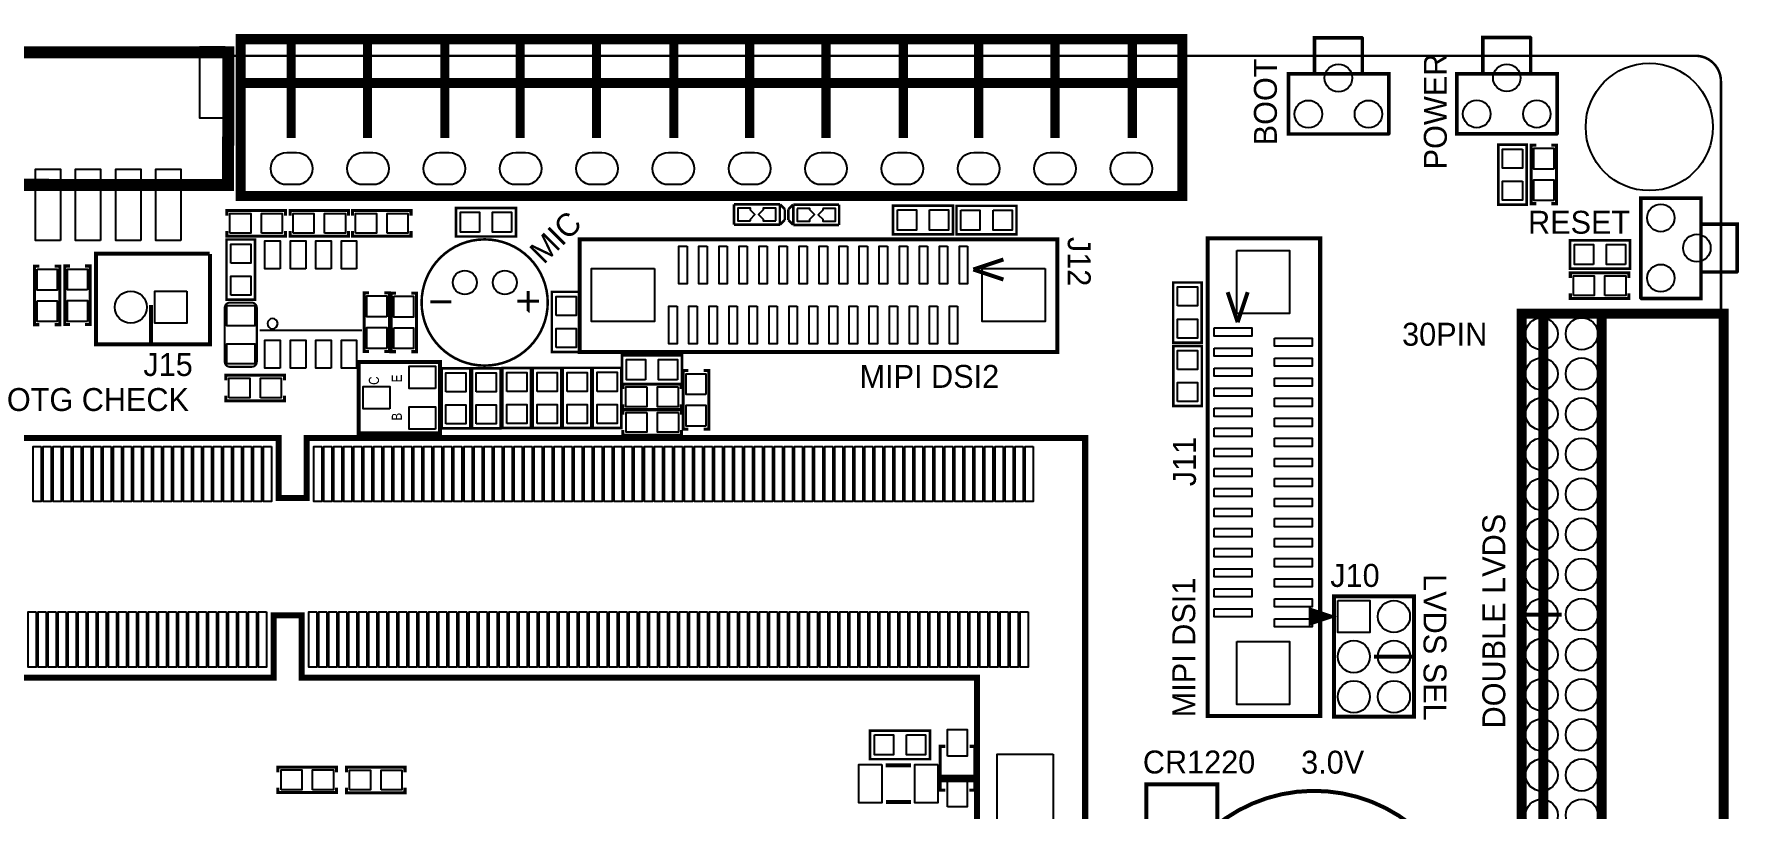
# Model space of a CAD drawing. Extents: x 121 to 6419, y -255 to 3964.
# Drawn here: x 2826 to 6176, y 2420 to 3941 of the extents above; entities that cross this region are included whole.
import ezdxf

# ---------------------------------------------------------------- set-up
doc = ezdxf.new("R2010")
doc.units = 0
for name, color, linetype in [('OUTLINE', 2, 'CONTINUOUS'), ('SILKSCREEN_TOP', 4, 'CONTINUOUS'), ('SOLDERMASK_TOP', 6, 'CONTINUOUS')]:
    doc.layers.add(name, color=color, linetype=linetype)

msp = doc.modelspace()

# ---------------------------------------------------------------- linework, layer by layer
at = {"layer": 'OUTLINE', "const_width": 5}
msp.add_lwpolyline([(211.088, 3898.512), (6090.34, 3898.512, -0.414214), (6140.34, 3848.512), (6140.34, -141.771, -0.41426), (6090.332, -191.771), (5121.24, -191.616), (5116.224, -191.604), (5116.224, -117.348), (5072.832, -117.348), (5072.832, 228.924), (4502.736, 228.624), (4502.736, -118.464), (4459.728, -118.62), (4459.812, -185.172), (4459.812, -191.796), (211.086, -191.641, -0.414201)], format="xyb", dxfattribs=at)
at = {"layer": 'SILKSCREEN_TOP'}
for points, const_width in [([(3733.052, 3845.004), (5082.052, 3845.004), (5082.052, 3931.004), (3232.052, 3931.004), (3232.052, 3845.004)], 20), ([(3331.052, 3737.004), (3331.052, 3930.004)], 18), ([(3481.052, 3737.004), (3481.052, 3930.004)], 18), ([(3633.052, 3737.004), (3633.052, 3930.004)], 18), ([(3781.052, 3737.004), (3781.052, 3930.004)], 18), ([(3931.052, 3737.004), (3931.052, 3930.004)], 18), ([(4083.052, 3737.004), (4083.052, 3930.004)], 18), ([(4232.052, 3737.004), (4232.052, 3930.004)], 18), ([(4382.052, 3737.004), (4382.052, 3930.004)], 18), ([(4534.052, 3737.004), (4534.052, 3930.004)], 18), ([(4682.052, 3737.004), (4682.052, 3930.004)], 18), ([(4832.052, 3737.004), (4832.052, 3930.004)], 18), ([(4984.052, 3737.004), (4984.052, 3930.004)], 18), ([(5435.799, 3863.885), (5435.799, 3932.885), (5434.799, 3933.885), (5341.799, 3933.885), (5341.799, 3862.885)], 7), ([(5766.644, 3864.168), (5766.644, 3933.168), (5765.644, 3934.168), (5672.644, 3934.168), (5672.644, 3863.168)], 7), ([(5702.893, 3724.215), (5758.893, 3724.215), (5758.893, 3606.215), (5702.893, 3606.215), (5702.893, 3724.215), (5758.893, 3724.215), (5758.893, 3606.215), (5702.893, 3606.215)], 5), ([(5777.413, 3608.237), (5767.413, 3608.237), (5767.413, 3723.237), (5777.413, 3723.237)], 6), ([(5807.413, 3608.237), (5817.413, 3608.237), (5817.413, 3723.237), (5807.413, 3723.237)], 6), ([(3204.812, 3584.604), (3204.812, 3594.604), (3319.812, 3594.604), (3319.812, 3584.604)], 6), ([(3328.959, 3584.618), (3328.959, 3594.618), (3443.959, 3594.618), (3443.959, 3584.618)], 6), ([(3451.616, 3584.564), (3451.616, 3594.564), (3566.616, 3594.564), (3566.616, 3584.564)], 6), ([(3773.132, 3599.752), (3773.132, 3543.752), (3655.132, 3543.752), (3655.132, 3599.752), (3773.132, 3599.752), (3773.132, 3543.752), (3655.132, 3543.752), (3655.132, 3599.752)], 5), ([(4201.332, 3607.004), (4201.332, 3567.004)], 5), ([(4291.332, 3607.004), (4201.332, 3607.004)], 5), ([(4291.332, 3567.004), (4291.332, 3607.004)], 5), ([(4291.612, 3606.694), (4301.052, 3597.244)], 5), ([(4301.052, 3597.244), (4301.052, 3576.374)], 5), ([(4308.096, 3597.058), (4317.536, 3606.508)], 5), ([(4308.096, 3576.188), (4308.096, 3597.058)], 5), ([(4407.816, 3606.428), (4317.816, 3606.428)], 5), ([(4317.816, 3606.428), (4317.816, 3566.428)], 5), ([(4407.816, 3566.428), (4407.816, 3606.428)], 5), ([(4513.735, 3548.131), (4513.735, 3604.131), (4631.735, 3604.131), (4631.735, 3548.131), (4513.735, 3548.131), (4513.735, 3604.131), (4631.735, 3604.131), (4631.735, 3548.131)], 5), ([(4638.388, 3548.024), (4638.388, 3604.024), (4756.388, 3604.024), (4756.388, 3548.024), (4638.388, 3548.024), (4638.388, 3604.024), (4756.388, 3604.024), (4756.388, 3548.024)], 5), ([(3204.812, 3554.604), (3204.812, 3544.604), (3319.812, 3544.604), (3319.812, 3554.604)], 6), ([(3328.959, 3554.618), (3328.959, 3544.618), (3443.959, 3544.618), (3443.959, 3554.618)], 6), ([(3451.616, 3554.564), (3451.616, 3544.564), (3566.616, 3544.564), (3566.616, 3554.564)], 6), ([(4201.332, 3567.004), (4291.332, 3567.004)], 5), ([(4301.052, 3576.374), (4291.612, 3566.924)], 5), ([(4317.536, 3566.738), (4308.096, 3576.188)], 5), ([(4317.816, 3566.428), (4407.816, 3566.428)], 5), ([(6102.204, 3474.148), (6171.204, 3474.148), (6172.204, 3475.148), (6172.204, 3568.148), (6101.204, 3568.148)], 7), ([(3260.183, 3419.769), (3204.183, 3419.769), (3204.183, 3537.769), (3260.183, 3537.769), (3260.183, 3419.769), (3204.183, 3419.769), (3204.183, 3537.769), (3260.183, 3537.769)], 5), ([(5961.692, 3536.428), (5961.692, 3480.428), (5843.692, 3480.428), (5843.692, 3536.428), (5961.692, 3536.428), (5961.692, 3480.428), (5843.692, 3480.428), (5843.692, 3536.428)], 5), ([(2836.65, 3485.723), (2826.65, 3485.723), (2826.65, 3370.723), (2836.65, 3370.723)], 6), ([(2866.65, 3485.723), (2876.65, 3485.723), (2876.65, 3370.723), (2866.65, 3370.723)], 6), ([(2896.357, 3370.875), (2886.357, 3370.875), (2886.357, 3485.875), (2896.357, 3485.875)], 6), ([(2926.357, 3370.875), (2936.357, 3370.875), (2936.357, 3485.875), (2926.357, 3485.875)], 6), ([(3170.92, 3510.108), (2947.92, 3510.108), (2947.92, 3332.108), (3171.92, 3332.108), (3171.92, 3509.108)], 7.87), ([(4730.611, 3498.63), (4671.56, 3478.949)], 7.87), ([(4730.611, 3459.26), (4671.56, 3478.949)], 7.87), ([(5120.248, 3335.548), (5064.248, 3335.548), (5064.248, 3453.548), (5120.248, 3453.548), (5120.248, 3335.548), (5064.248, 3335.548), (5064.248, 3453.548), (5120.248, 3453.548)], 5), ([(5844.532, 3462.18), (5844.532, 3472.18), (5959.532, 3472.18), (5959.532, 3462.18)], 6), ([(3484.42, 3318.033), (3474.42, 3318.033), (3474.42, 3433.033), (3484.42, 3433.033)], 6), ([(3514.42, 3318.033), (3524.42, 3318.033), (3524.42, 3433.033), (3514.42, 3433.033)], 6), ([(3537.3, 3432.668), (3527.3, 3432.668), (3527.3, 3317.668), (3537.3, 3317.668)], 6), ([(3567.3, 3432.668), (3577.3, 3432.668), (3577.3, 3317.668), (3567.3, 3317.668)], 6), ([(3604.524, 3415.74), (3646.08, 3415.74)], 6), ([(3775.272, 3416.772), (3818.208, 3416.772)], 6), ([(3796.74, 3436.848), (3796.74, 3396), (3796.56, 3395.82)], 6), ([(3899.404, 3317.044), (3843.404, 3317.044), (3843.404, 3435.044), (3899.404, 3435.044), (3899.404, 3317.044), (3843.404, 3317.044), (3843.404, 3435.044), (3899.404, 3435.044)], 5), ([(5171.226, 3434.467), (5190.907, 3375.416)], 7.87), ([(5210.596, 3434.467), (5190.907, 3375.416)], 7.87), ([(5844.532, 3432.18), (5844.532, 3422.18), (5959.532, 3422.18), (5959.532, 3432.18)], 6), ([(3055.92, 3409.108), (3055.92, 3333.108)], 7.87), ([(5120.431, 3210.949), (5064.431, 3210.949), (5064.431, 3328.949), (5120.431, 3328.949), (5120.431, 3210.949), (5064.431, 3210.949), (5064.431, 3328.949), (5120.431, 3328.949)], 5), ([(3682.876, 3166.984), (3626.876, 3166.984), (3626.876, 3284.984), (3682.876, 3284.984), (3682.876, 3166.984), (3626.876, 3166.984), (3626.876, 3284.984), (3682.876, 3284.984)], 5), ([(3742.492, 3167.164), (3686.492, 3167.164), (3686.492, 3285.164), (3742.492, 3285.164), (3742.492, 3167.164), (3686.492, 3167.164), (3686.492, 3285.164), (3742.492, 3285.164)], 5), ([(3802.48, 3167.632), (3746.48, 3167.632), (3746.48, 3285.632), (3802.48, 3285.632), (3802.48, 3167.632), (3746.48, 3167.632), (3746.48, 3285.632), (3802.48, 3285.632)], 5), ([(3862.005, 3167.772), (3806.005, 3167.772), (3806.005, 3285.772), (3862.005, 3285.772), (3862.005, 3167.772), (3806.005, 3167.772), (3806.005, 3285.772), (3862.005, 3285.772)], 5), ([(3920.848, 3167.896), (3864.848, 3167.896), (3864.848, 3285.896), (3920.848, 3285.896), (3920.848, 3167.896), (3864.848, 3167.896), (3864.848, 3285.896), (3920.848, 3285.896)], 5), ([(3979.84, 3167.98), (3923.84, 3167.98), (3923.84, 3285.98), (3979.84, 3285.98), (3979.84, 3167.98), (3923.84, 3167.98), (3923.84, 3285.98), (3979.84, 3285.98)], 5), ([(4099.304, 3310.384), (4099.304, 3254.384), (3981.304, 3254.384), (3981.304, 3310.384), (4099.304, 3310.384), (4099.304, 3254.384), (3981.304, 3254.384), (3981.304, 3310.384)], 5), ([(4111.579, 3165.485), (4101.579, 3165.485), (4101.579, 3280.485), (4111.579, 3280.485)], 6), ([(4141.579, 3165.485), (4151.579, 3165.485), (4151.579, 3280.485), (4141.579, 3280.485)], 6), ([(3202.853, 3261.416), (3202.853, 3271.416), (3317.853, 3271.416), (3317.853, 3261.416)], 6), ([(4097.743, 3244.11), (4097.743, 3254.11), (3982.743, 3254.11), (3982.743, 3244.11)], 6), ([(3202.853, 3231.416), (3202.853, 3221.416), (3317.853, 3221.416), (3317.853, 3231.416)], 6), ([(4097.743, 3214.11), (4097.743, 3204.11), (3982.743, 3204.11), (3982.743, 3214.11)], 6), ([(4098.12, 3193.864), (4098.12, 3203.864), (3983.12, 3203.864), (3983.12, 3193.864)], 6), ([(4098.12, 3163.864), (4098.12, 3153.864), (3983.12, 3153.864), (3983.12, 3163.864)], 6), ([(5373.96, 2797.776), (5334.59, 2803.012)], 7.874), ([(5373.96, 2797.776), (5334.59, 2787.264)], 7.874), ([(5373.96, 2797.776), (5334.59, 2795.138)], 7.874), ([(5827.514, 2801.613), (5748.774, 2801.613)], 7.874), ([(5458.606, 2719.036), (5537.346, 2719.036)], 7.874), ([(4468.506, 2517.657), (4468.506, 2573.657), (4586.506, 2573.657), (4586.506, 2517.657), (4468.506, 2517.657), (4468.506, 2573.657), (4586.506, 2573.657), (4586.506, 2517.657)], 5), ([(4616.696, 2542.912), (4606.196, 2542.912), (4606.196, 2456.912), (4616.196, 2456.912)], 6), ([(4663.696, 2456.912), (4674.196, 2456.912), (4674.196, 2542.912), (4664.196, 2542.912)], 6), ([(3305.221, 2492.065), (3305.221, 2502.065), (3420.221, 2502.065), (3420.221, 2492.065)], 6), ([(3439.852, 2491.86), (3439.852, 2501.86), (3554.852, 2501.86), (3554.852, 2491.86)], 6), ([(4549.043, 2505.553), (4499.043, 2505.553)], 7.87), ([(4606.196, 2484.912), (4674.196, 2484.912)], 5), ([(4606.196, 2479.912), (4674.196, 2479.912)], 5), ([(3305.221, 2462.065), (3305.221, 2452.065), (3420.221, 2452.065), (3420.221, 2462.065)], 6), ([(3439.852, 2461.86), (3439.852, 2451.86), (3554.852, 2451.86), (3554.852, 2461.86)], 6), ([(4606.196, 2474.912), (4674.196, 2474.912)], 5), ([(4549.043, 2433.553), (4500.043, 2433.553)], 7.87)]:
    msp.add_lwpolyline(points, dxfattribs=dict(at, const_width=const_width))
for points, const_width in [([(2577.918, 3905.057), (3207.839, 3905.057), (3207.192, 3645.036), (2577.918, 3645.214)], 23.622), ([(3733.052, 3623.004), (3232.052, 3623.004), (3232.052, 3845.004), (5082.052, 3845.004), (5082.052, 3623.004)], 19.685), ([(5486.799, 3744.885), (5290.799, 3744.885), (5290.799, 3862.885), (5487.799, 3862.885), (5487.799, 3745.885)], 7), ([(5817.644, 3745.168), (5621.644, 3745.168), (5621.644, 3863.168), (5818.644, 3863.168), (5818.644, 3746.168)], 7), ([(5983.204, 3423.148), (5983.204, 3619.148), (6101.204, 3619.148), (6101.204, 3422.148), (5984.204, 3422.148)], 7), ([(4836.343, 3536.886), (4836.343, 3316.886), (3898.343, 3316.886), (3898.343, 3537.886), (4836.343, 3537.886)], 7.874), ([(5132.97, 3540.199), (5352.97, 3540.199), (5352.97, 2602.199), (5131.97, 2602.199), (5131.97, 3540.199)], 7.874), ([(6145.836, 3392.164), (6145.836, 2211.062), (5791.505, 2211.062), (5791.505, 3392.164)], 19.685), ([(3463.8, 3157.524), (3623.8, 3157.524), (3623.8, 3297.524), (3463.8, 3297.524)], 8), ([(4855.81, 2211.221), (4678.645, 2211.221), (4678.645, 2677.757), (3351.873, 2677.757), (3351.873, 2799.804), (3296.755, 2799.804), (3296.755, 2677.757), (2269.196, 2677.757), (2269.196, 2211.221), (2056.598, 2211.221), (2056.598, 3148.229), (3306.598, 3148.229), (3306.598, 3030.119), (3361.716, 3030.119), (3361.716, 3148.229), (4891.243, 3148.229), (4891.243, 2211.221)], 11.811), ([(5373.96, 2797.776), (5334.59, 2784.666), (5334.59, 2810.886)], 7.874), ([(5379.866, 2837.146), (5379.866, 2600.926), (5537.346, 2600.926), (5537.346, 2837.146)], 7.874), ([(5011.19, 2468.401), (5011.19, 1828.401), (5151.19, 1828.401), (5151.19, 2468.401)], 7.87)]:
    msp.add_lwpolyline(points, close=True, dxfattribs=dict(at, const_width=const_width))
for points, const_width in [([(3835.262, 3414.192, 1), (3587.458, 3414.192, 1)], 5), ([(3210.736, 3413.904), (3253.736, 3413.904, -0.413983), (3263.736, 3403.904), (3263.736, 3297.904, -0.413983), (3253.736, 3287.904), (3210.736, 3287.904, -0.413983), (3200.736, 3297.904), (3200.736, 3403.904, -0.413983)], 4)]:
    msp.add_lwpolyline(points, format="xyb", close=True, dxfattribs=dict(at, const_width=const_width))
for points, format in [([(5906.254, 2211.062, 7.874, 7.874, 0), (5906.254, 3392.164, 7.874, 7.874, 0), (5748.774, 3392.164, 7.874, 7.874, 0), (5748.774, 2211.062, 7.874, 7.874, 0), (5906.254, 2211.062, 19.685, 19.685, 0), (5906.254, 3392.164, 19.685, 19.685, 0), (5748.774, 3392.164, 19.685, 19.685, 0), (5748.774, 2211.062, 19.685, 19.685, 0)], "xyseb"), ([(3304.768, 3372.684, 1), (3284.768, 3372.684, 1)], "xyb")]:
    msp.add_lwpolyline(points, format=format, close=True, dxfattribs=at)
msp.add_lwpolyline([(3269.768, 3360.184), (3469.768, 3360.184)], dxfattribs=at)
at = {"layer": 'SILKSCREEN_TOP', "const_width": 7.87}
msp.add_lwpolyline([(5532.06, 2389.11, 4.367278), (5648.395, 2148.401)], format="xyb", dxfattribs=at)
at = {"layer": 'SOLDERMASK_TOP'}
for points in [[(3200.9495, 3776.119), (3151.7365, 3776.119), (3151.7365, 3915.883), (3200.9495, 3915.883)], [(5750.578, 3715.412), (5750.578, 3678.01), (5711.208, 3678.01), (5711.208, 3715.412)], [(5811.913, 3676.237), (5772.913, 3676.237), (5772.913, 3717.237), (5811.913, 3717.237)], [(2878.1145, 3535.962), (2828.9015, 3535.962), (2828.9015, 3675.726), (2878.1145, 3675.726)], [(2956.8545, 3535.962), (2907.6415, 3535.962), (2907.6415, 3675.726), (2956.8545, 3675.726)], [(3035.5955, 3535.962), (2986.3825, 3535.962), (2986.3825, 3675.726), (3035.5955, 3675.726)], [(3114.3355, 3535.962), (3065.1225, 3535.962), (3065.1225, 3675.726), (3114.3355, 3675.726)], [(5750.578, 3652.42), (5750.578, 3615.018), (5711.208, 3615.018), (5711.208, 3652.42)], [(5811.913, 3614.237), (5772.913, 3614.237), (5772.913, 3655.237), (5811.913, 3655.237)], [(3210.812, 3550.104), (3210.812, 3589.104), (3251.812, 3589.104), (3251.812, 3550.104)], [(3272.812, 3550.104), (3272.812, 3589.104), (3313.812, 3589.104), (3313.812, 3550.104)], [(3334.959, 3550.118), (3334.959, 3589.118), (3375.959, 3589.118), (3375.959, 3550.118)], [(3396.959, 3550.118), (3396.959, 3589.118), (3437.959, 3589.118), (3437.959, 3550.118)], [(3457.616, 3550.064), (3457.616, 3589.064), (3498.616, 3589.064), (3498.616, 3550.064)], [(3519.616, 3550.064), (3519.616, 3589.064), (3560.616, 3589.064), (3560.616, 3550.064)], [(3701.337, 3552.067), (3663.935, 3552.067), (3663.935, 3591.437), (3701.337, 3591.437)], [(3764.329, 3552.067), (3726.927, 3552.067), (3726.927, 3591.437), (3764.329, 3591.437)], [(4233.663, 3574.41), (4233.663, 3577.91), (4233.663, 3578.059), (4242.45, 3586.862), (4233.663, 3595.65), (4233.663, 3596.811), (4233.663, 3599.461), (4208.592, 3599.461), (4208.592, 3574.41)], [(4283.757, 3574.434), (4283.757, 3599.473), (4258.816, 3599.473), (4258.816, 3596.162), (4258.816, 3595.973), (4249.568, 3586.721), (4258.816, 3577.473), (4258.816, 3577.292), (4258.816, 3574.434)], [(4325.391, 3598.998), (4325.391, 3573.959), (4350.332, 3573.959), (4350.332, 3577.27), (4350.332, 3577.459), (4359.58, 3586.711), (4350.332, 3595.959), (4350.332, 3596.14), (4350.332, 3598.998)], [(4375.485, 3599.022), (4375.485, 3595.522), (4375.485, 3595.373), (4366.698, 3586.57), (4375.485, 3577.782), (4375.485, 3576.621), (4375.485, 3573.971), (4400.556, 3573.971), (4400.556, 3599.022)], [(4522.538, 3595.816), (4559.94, 3595.816), (4559.94, 3556.446), (4522.538, 3556.446)], [(4585.53, 3595.816), (4622.932, 3595.816), (4622.932, 3556.446), (4585.53, 3556.446)], [(4647.191, 3595.709), (4684.593, 3595.709), (4684.593, 3556.339), (4647.191, 3556.339)], [(4710.183, 3595.709), (4747.585, 3595.709), (4747.585, 3556.339), (4710.183, 3556.339)], [(3212.498, 3491.564), (3212.498, 3528.966), (3251.868, 3528.966), (3251.868, 3491.564)], [(3309.768, 3480.184), (3279.768, 3480.184), (3279.768, 3535.184), (3309.768, 3535.184)], [(3359.768, 3480.184), (3329.768, 3480.184), (3329.768, 3535.184), (3359.768, 3535.184)], [(3409.768, 3480.184), (3379.768, 3480.184), (3379.768, 3535.184), (3409.768, 3535.184)], [(3459.768, 3480.184), (3429.768, 3480.184), (3429.768, 3535.184), (3459.768, 3535.184)], [(4109.099, 3524.98), (4109.099, 3450.98), (4093.099, 3450.98), (4093.099, 3524.98)], [(4148.469, 3524.98), (4148.469, 3450.98), (4132.469, 3450.98), (4132.469, 3524.98)], [(4187.839, 3524.98), (4187.839, 3450.98), (4171.839, 3450.98), (4171.839, 3524.98)], [(4227.209, 3524.98), (4227.209, 3450.98), (4211.209, 3450.98), (4211.209, 3524.98)], [(4266.579, 3524.98), (4266.579, 3450.98), (4250.579, 3450.98), (4250.579, 3524.98)], [(4305.949, 3524.98), (4305.949, 3450.98), (4289.949, 3450.98), (4289.949, 3524.98)], [(4345.319, 3524.98), (4345.319, 3450.98), (4329.319, 3450.98), (4329.319, 3524.98)], [(4384.689, 3524.98), (4384.689, 3450.98), (4368.689, 3450.98), (4368.689, 3524.98)], [(4424.06, 3524.98), (4424.06, 3450.98), (4408.06, 3450.98), (4408.06, 3524.98)], [(4463.43, 3524.98), (4463.43, 3450.98), (4447.43, 3450.98), (4447.43, 3524.98)], [(4502.8, 3524.98), (4502.8, 3450.98), (4486.8, 3450.98), (4486.8, 3524.98)], [(4542.17, 3524.98), (4542.17, 3450.98), (4526.17, 3450.98), (4526.17, 3524.98)], [(4581.54, 3524.98), (4581.54, 3450.98), (4565.54, 3450.98), (4565.54, 3524.98)], [(4620.91, 3524.98), (4620.91, 3450.98), (4604.91, 3450.98), (4604.91, 3524.98)], [(4660.28, 3524.98), (4660.28, 3450.98), (4644.28, 3450.98), (4644.28, 3524.98)], [(5889.897, 3488.743), (5852.495, 3488.743), (5852.495, 3528.113), (5889.897, 3528.113)], [(5952.889, 3488.743), (5915.487, 3488.743), (5915.487, 3528.113), (5952.889, 3528.113)], [(5188.923, 3516.569), (5292.939, 3516.569), (5292.939, 3392.553), (5188.923, 3392.553)], [(2832.15, 3479.723), (2871.15, 3479.723), (2871.15, 3438.723), (2832.15, 3438.723)], [(2930.857, 3438.875), (2891.857, 3438.875), (2891.857, 3479.875), (2930.857, 3479.875)], [(3212.498, 3428.572), (3212.498, 3465.974), (3251.868, 3465.974), (3251.868, 3428.572)], [(4044.997, 3480.933), (4044.997, 3376.917), (3920.981, 3376.917), (3920.981, 3480.933)], [(4812.713, 3480.933), (4812.713, 3376.917), (4688.697, 3376.917), (4688.697, 3480.933)], [(5850.532, 3427.68), (5850.532, 3466.68), (5891.532, 3466.68), (5891.532, 3427.68)], [(5912.532, 3427.68), (5912.532, 3466.68), (5953.532, 3466.68), (5953.532, 3427.68)], [(2832.15, 3417.723), (2871.15, 3417.723), (2871.15, 3376.723), (2832.15, 3376.723)], [(2930.857, 3376.875), (2891.857, 3376.875), (2891.857, 3417.875), (2930.857, 3417.875)], [(3126.416, 3436.604), (3126.416, 3373.612), (3063.424, 3373.612), (3063.424, 3436.604)], [(3518.92, 3386.033), (3479.92, 3386.033), (3479.92, 3427.033), (3518.92, 3427.033)], [(3532.8, 3426.668), (3571.8, 3426.668), (3571.8, 3385.668), (3532.8, 3385.668)], [(3851.719, 3388.839), (3851.719, 3426.241), (3891.089, 3426.241), (3891.089, 3388.839)], [(5072.563, 3407.343), (5072.563, 3444.745), (5111.933, 3444.745), (5111.933, 3407.343)], [(3204.686, 3408.004), (3259.786, 3408.004), (3259.786, 3368.604), (3204.686, 3368.604)], [(4089.414, 3406.87), (4089.414, 3332.87), (4073.414, 3332.87), (4073.414, 3406.87)], [(4128.784, 3406.87), (4128.784, 3332.87), (4112.784, 3332.87), (4112.784, 3406.87)], [(4168.154, 3406.87), (4168.154, 3332.87), (4152.154, 3332.87), (4152.154, 3406.87)], [(4207.524, 3406.87), (4207.524, 3332.87), (4191.524, 3332.87), (4191.524, 3406.87)], [(4246.894, 3406.87), (4246.894, 3332.87), (4230.894, 3332.87), (4230.894, 3406.87)], [(4286.264, 3406.87), (4286.264, 3332.87), (4270.264, 3332.87), (4270.264, 3406.87)], [(4325.634, 3406.87), (4325.634, 3332.87), (4309.634, 3332.87), (4309.634, 3406.87)], [(4365.004, 3406.87), (4365.004, 3332.87), (4349.004, 3332.87), (4349.004, 3406.87)], [(4404.374, 3406.87), (4404.374, 3332.87), (4388.374, 3332.87), (4388.374, 3406.87)], [(4443.745, 3406.87), (4443.745, 3332.87), (4427.745, 3332.87), (4427.745, 3406.87)], [(4483.115, 3406.87), (4483.115, 3332.87), (4467.115, 3332.87), (4467.115, 3406.87)], [(4522.485, 3406.87), (4522.485, 3332.87), (4506.485, 3332.87), (4506.485, 3406.87)], [(4561.855, 3406.87), (4561.855, 3332.87), (4545.855, 3332.87), (4545.855, 3406.87)], [(4601.225, 3406.87), (4601.225, 3332.87), (4585.225, 3332.87), (4585.225, 3406.87)], [(4640.595, 3406.87), (4640.595, 3332.87), (4624.595, 3332.87), (4624.595, 3406.87)], [(3518.92, 3324.033), (3479.92, 3324.033), (3479.92, 3365.033), (3518.92, 3365.033)], [(3532.8, 3364.668), (3571.8, 3364.668), (3571.8, 3323.668), (3532.8, 3323.668)], [(3851.719, 3325.847), (3851.719, 3363.249), (3891.089, 3363.249), (3891.089, 3325.847)], [(5072.563, 3344.351), (5072.563, 3381.753), (5111.933, 3381.753), (5111.933, 3344.351)], [(5144.876, 3364.136), (5218.876, 3364.136), (5218.876, 3348.136), (5144.876, 3348.136)], [(3259.786, 3293.804), (3204.686, 3293.804), (3204.686, 3333.204), (3259.786, 3333.204)], [(3309.768, 3285.184), (3279.768, 3285.184), (3279.768, 3340.184), (3309.768, 3340.184)], [(3359.768, 3285.184), (3329.768, 3285.184), (3329.768, 3340.184), (3359.768, 3340.184)], [(3409.768, 3285.184), (3379.768, 3285.184), (3379.768, 3340.184), (3409.768, 3340.184)], [(3459.768, 3285.184), (3429.768, 3285.184), (3429.768, 3340.184), (3459.768, 3340.184)], [(5072.746, 3282.744), (5072.746, 3320.146), (5112.116, 3320.146), (5112.116, 3282.744)], [(5144.876, 3324.766), (5218.876, 3324.766), (5218.876, 3308.766), (5144.876, 3308.766)], [(5262.986, 3344.451), (5336.986, 3344.451), (5336.986, 3328.451), (5262.986, 3328.451)], [(3614.8, 3245.524), (3562.8, 3245.524), (3562.8, 3289.524), (3614.8, 3289.524)], [(4027.509, 3262.699), (3990.107, 3262.699), (3990.107, 3302.069), (4027.509, 3302.069)], [(4090.501, 3262.699), (4053.099, 3262.699), (4053.099, 3302.069), (4090.501, 3302.069)], [(5144.876, 3285.396), (5218.876, 3285.396), (5218.876, 3269.396), (5144.876, 3269.396)], [(5262.986, 3305.081), (5336.986, 3305.081), (5336.986, 3289.081), (5262.986, 3289.081)], [(3208.853, 3226.916), (3208.853, 3265.916), (3249.853, 3265.916), (3249.853, 3226.916)], [(3270.853, 3226.916), (3270.853, 3265.916), (3311.853, 3265.916), (3311.853, 3226.916)], [(3524.8, 3205.524), (3472.8, 3205.524), (3472.8, 3249.524), (3524.8, 3249.524)], [(3635.191, 3238.779), (3635.191, 3276.181), (3674.561, 3276.181), (3674.561, 3238.779)], [(3694.807, 3238.959), (3694.807, 3276.361), (3734.177, 3276.361), (3734.177, 3238.959)], [(3754.795, 3239.427), (3754.795, 3276.829), (3794.165, 3276.829), (3794.165, 3239.427)], [(3814.32, 3239.567), (3814.32, 3276.969), (3853.69, 3276.969), (3853.69, 3239.567)], [(3873.163, 3239.691), (3873.163, 3277.093), (3912.533, 3277.093), (3912.533, 3239.691)], [(3932.155, 3239.775), (3932.155, 3277.177), (3971.525, 3277.177), (3971.525, 3239.775)], [(4146.079, 3233.485), (4107.079, 3233.485), (4107.079, 3274.485), (4146.079, 3274.485)], [(5072.746, 3219.752), (5072.746, 3257.154), (5112.116, 3257.154), (5112.116, 3219.752)], [(5262.986, 3265.711), (5336.986, 3265.711), (5336.986, 3249.711), (5262.986, 3249.711)], [(4029.743, 3248.61), (4029.743, 3209.61), (3988.743, 3209.61), (3988.743, 3248.61)], [(4091.743, 3248.61), (4091.743, 3209.61), (4050.743, 3209.61), (4050.743, 3248.61)], [(5144.876, 3246.026), (5218.876, 3246.026), (5218.876, 3230.026), (5144.876, 3230.026)], [(5262.986, 3226.341), (5336.986, 3226.341), (5336.986, 3210.341), (5262.986, 3210.341)], [(3614.8, 3165.524), (3562.8, 3165.524), (3562.8, 3209.524), (3614.8, 3209.524)], [(3635.191, 3175.787), (3635.191, 3213.189), (3674.561, 3213.189), (3674.561, 3175.787)], [(3694.807, 3175.967), (3694.807, 3213.369), (3734.177, 3213.369), (3734.177, 3175.967)], [(3754.795, 3176.435), (3754.795, 3213.837), (3794.165, 3213.837), (3794.165, 3176.435)], [(3814.32, 3176.575), (3814.32, 3213.977), (3853.69, 3213.977), (3853.69, 3176.575)], [(3873.163, 3176.699), (3873.163, 3214.101), (3912.533, 3214.101), (3912.533, 3176.699)], [(3932.155, 3176.783), (3932.155, 3214.185), (3971.525, 3214.185), (3971.525, 3176.783)], [(4030.12, 3198.364), (4030.12, 3159.364), (3989.12, 3159.364), (3989.12, 3198.364)], [(4092.12, 3198.364), (4092.12, 3159.364), (4051.12, 3159.364), (4051.12, 3198.364)], [(4146.079, 3171.485), (4107.079, 3171.485), (4107.079, 3212.485), (4146.079, 3212.485)], [(5144.876, 3206.656), (5218.876, 3206.656), (5218.876, 3190.656), (5144.876, 3190.656)], [(5262.986, 3186.971), (5336.986, 3186.971), (5336.986, 3170.971), (5262.986, 3170.971)], [(5144.876, 3167.286), (5218.876, 3167.286), (5218.876, 3151.286), (5144.876, 3151.286)], [(2840.048, 3131.7095), (2840.048, 3023.4105), (2824.328, 3023.4105), (2824.328, 3131.7095)], [(2859.733, 3131.7095), (2859.733, 3023.4105), (2844.013, 3023.4105), (2844.013, 3131.7095)], [(2879.418, 3131.7095), (2879.418, 3023.4105), (2863.698, 3023.4105), (2863.698, 3131.7095)], [(2899.103, 3131.7095), (2899.103, 3023.4105), (2883.383, 3023.4105), (2883.383, 3131.7095)], [(2918.788, 3131.7095), (2918.788, 3023.4105), (2903.068, 3023.4105), (2903.068, 3131.7095)], [(2938.473, 3131.7095), (2938.473, 3023.4105), (2922.753, 3023.4105), (2922.753, 3131.7095)], [(2958.158, 3131.7095), (2958.158, 3023.4105), (2942.438, 3023.4105), (2942.438, 3131.7095)], [(2977.843, 3131.7095), (2977.843, 3023.4105), (2962.123, 3023.4105), (2962.123, 3131.7095)], [(2997.529, 3131.7095), (2997.529, 3023.4105), (2981.809, 3023.4105), (2981.809, 3131.7095)], [(3017.214, 3131.7095), (3017.214, 3023.4105), (3001.494, 3023.4105), (3001.494, 3131.7095)], [(3036.899, 3131.7095), (3036.899, 3023.4105), (3021.179, 3023.4105), (3021.179, 3131.7095)], [(3056.584, 3131.7095), (3056.584, 3023.4105), (3040.864, 3023.4105), (3040.864, 3131.7095)], [(3076.269, 3131.7095), (3076.269, 3023.4105), (3060.549, 3023.4105), (3060.549, 3131.7095)], [(3095.954, 3131.7095), (3095.954, 3023.4105), (3080.234, 3023.4105), (3080.234, 3131.7095)], [(3115.639, 3131.7095), (3115.639, 3023.4105), (3099.919, 3023.4105), (3099.919, 3131.7095)], [(3135.324, 3131.7095), (3135.324, 3023.4105), (3119.604, 3023.4105), (3119.604, 3131.7095)], [(3155.009, 3131.7095), (3155.009, 3023.4105), (3139.289, 3023.4105), (3139.289, 3131.7095)], [(3174.694, 3131.7095), (3174.694, 3023.4105), (3158.974, 3023.4105), (3158.974, 3131.7095)], [(3194.379, 3131.7095), (3194.379, 3023.4105), (3178.659, 3023.4105), (3178.659, 3131.7095)], [(3214.064, 3131.7095), (3214.064, 3023.4105), (3198.344, 3023.4105), (3198.344, 3131.7095)], [(3233.749, 3131.7095), (3233.749, 3023.4105), (3218.029, 3023.4105), (3218.029, 3131.7095)], [(3253.434, 3131.7095), (3253.434, 3023.4105), (3237.714, 3023.4105), (3237.714, 3131.7095)], [(3273.119, 3131.7095), (3273.119, 3023.4105), (3257.399, 3023.4105), (3257.399, 3131.7095)], [(3292.804, 3131.7095), (3292.804, 3023.4105), (3277.084, 3023.4105), (3277.084, 3131.7095)], [(3391.229, 3131.7095), (3391.229, 3023.4105), (3375.509, 3023.4105), (3375.509, 3131.7095)], [(3410.914, 3131.7095), (3410.914, 3023.4105), (3395.194, 3023.4105), (3395.194, 3131.7095)], [(3430.599, 3131.7095), (3430.599, 3023.4105), (3414.879, 3023.4105), (3414.879, 3131.7095)], [(3450.284, 3131.7095), (3450.284, 3023.4105), (3434.564, 3023.4105), (3434.564, 3131.7095)], [(3469.969, 3131.7095), (3469.969, 3023.4105), (3454.249, 3023.4105), (3454.249, 3131.7095)], [(3489.655, 3131.7095), (3489.655, 3023.4105), (3473.935, 3023.4105), (3473.935, 3131.7095)], [(3509.34, 3131.7095), (3509.34, 3023.4105), (3493.62, 3023.4105), (3493.62, 3131.7095)], [(3529.025, 3131.7095), (3529.025, 3023.4105), (3513.305, 3023.4105), (3513.305, 3131.7095)], [(3548.71, 3131.7095), (3548.71, 3023.4105), (3532.99, 3023.4105), (3532.99, 3131.7095)], [(3568.395, 3131.7095), (3568.395, 3023.4105), (3552.675, 3023.4105), (3552.675, 3131.7095)], [(3588.08, 3131.7095), (3588.08, 3023.4105), (3572.36, 3023.4105), (3572.36, 3131.7095)], [(3607.777, 3131.7095), (3607.777, 3023.4105), (3592.057, 3023.4105), (3592.057, 3131.7095)], [(3627.45, 3131.7095), (3627.45, 3023.4105), (3611.73, 3023.4105), (3611.73, 3131.7095)], [(3647.135, 3131.7095), (3647.135, 3023.4105), (3631.415, 3023.4105), (3631.415, 3131.7095)], [(3666.82, 3131.7095), (3666.82, 3023.4105), (3651.1, 3023.4105), (3651.1, 3131.7095)], [(3686.505, 3131.7095), (3686.505, 3023.4105), (3670.785, 3023.4105), (3670.785, 3131.7095)], [(3706.19, 3131.7095), (3706.19, 3023.4105), (3690.47, 3023.4105), (3690.47, 3131.7095)], [(3725.875, 3131.7095), (3725.875, 3023.4105), (3710.155, 3023.4105), (3710.155, 3131.7095)], [(3745.56, 3131.7095), (3745.56, 3023.4105), (3729.84, 3023.4105), (3729.84, 3131.7095)], [(3765.245, 3131.7095), (3765.245, 3023.4105), (3749.525, 3023.4105), (3749.525, 3131.7095)], [(3784.93, 3131.7095), (3784.93, 3023.4105), (3769.21, 3023.4105), (3769.21, 3131.7095)], [(3804.615, 3131.7095), (3804.615, 3023.4105), (3788.895, 3023.4105), (3788.895, 3131.7095)], [(3824.3, 3131.7095), (3824.3, 3023.4105), (3808.58, 3023.4105), (3808.58, 3131.7095)], [(3843.985, 3131.7095), (3843.985, 3023.4105), (3828.265, 3023.4105), (3828.265, 3131.7095)], [(3863.67, 3131.7095), (3863.67, 3023.4105), (3847.95, 3023.4105), (3847.95, 3131.7095)], [(3883.355, 3131.7095), (3883.355, 3023.4105), (3867.635, 3023.4105), (3867.635, 3131.7095)], [(3903.04, 3131.7095), (3903.04, 3023.4105), (3887.32, 3023.4105), (3887.32, 3131.7095)], [(3922.682, 3131.7095), (3922.682, 3023.4105), (3906.962, 3023.4105), (3906.962, 3131.7095)], [(3942.41, 3131.7095), (3942.41, 3023.4105), (3926.69, 3023.4105), (3926.69, 3131.7095)], [(3962.095, 3131.7095), (3962.095, 3023.4105), (3946.375, 3023.4105), (3946.375, 3131.7095)], [(3981.781, 3131.7095), (3981.781, 3023.4105), (3966.061, 3023.4105), (3966.061, 3131.7095)], [(4001.466, 3131.7095), (4001.466, 3023.4105), (3985.746, 3023.4105), (3985.746, 3131.7095)], [(4021.151, 3131.7095), (4021.151, 3023.4105), (4005.431, 3023.4105), (4005.431, 3131.7095)], [(4040.836, 3131.7095), (4040.836, 3023.4105), (4025.116, 3023.4105), (4025.116, 3131.7095)], [(4060.521, 3131.7095), (4060.521, 3023.4105), (4044.801, 3023.4105), (4044.801, 3131.7095)], [(4080.206, 3131.7095), (4080.206, 3023.4105), (4064.486, 3023.4105), (4064.486, 3131.7095)], [(4099.891, 3131.7095), (4099.891, 3023.4105), (4084.171, 3023.4105), (4084.171, 3131.7095)], [(4119.576, 3131.7095), (4119.576, 3023.4105), (4103.856, 3023.4105), (4103.856, 3131.7095)], [(4139.261, 3131.7095), (4139.261, 3023.4105), (4123.541, 3023.4105), (4123.541, 3131.7095)], [(4158.946, 3131.7095), (4158.946, 3023.4105), (4143.226, 3023.4105), (4143.226, 3131.7095)], [(4178.631, 3131.7095), (4178.631, 3023.4105), (4162.911, 3023.4105), (4162.911, 3131.7095)], [(4198.316, 3131.7095), (4198.316, 3023.4105), (4182.596, 3023.4105), (4182.596, 3131.7095)], [(4218.001, 3131.7095), (4218.001, 3023.4105), (4202.281, 3023.4105), (4202.281, 3131.7095)], [(4237.686, 3131.7095), (4237.686, 3023.4105), (4221.966, 3023.4105), (4221.966, 3131.7095)], [(4257.371, 3131.7095), (4257.371, 3023.4105), (4241.651, 3023.4105), (4241.651, 3131.7095)], [(4277.056, 3131.7095), (4277.056, 3023.4105), (4261.336, 3023.4105), (4261.336, 3131.7095)], [(4296.741, 3131.7095), (4296.741, 3023.4105), (4281.021, 3023.4105), (4281.021, 3131.7095)], [(4316.426, 3131.7095), (4316.426, 3023.4105), (4300.706, 3023.4105), (4300.706, 3131.7095)], [(4336.111, 3131.7095), (4336.111, 3023.4105), (4320.391, 3023.4105), (4320.391, 3131.7095)], [(4355.796, 3131.7095), (4355.796, 3023.4105), (4340.076, 3023.4105), (4340.076, 3131.7095)], [(4375.481, 3131.7095), (4375.481, 3023.4105), (4359.761, 3023.4105), (4359.761, 3131.7095)], [(4395.166, 3131.7095), (4395.166, 3023.4105), (4379.446, 3023.4105), (4379.446, 3131.7095)], [(4414.851, 3131.7095), (4414.851, 3023.4105), (4399.131, 3023.4105), (4399.131, 3131.7095)], [(4434.536, 3131.7095), (4434.536, 3023.4105), (4418.816, 3023.4105), (4418.816, 3131.7095)], [(4454.221, 3131.7095), (4454.221, 3023.4105), (4438.501, 3023.4105), (4438.501, 3131.7095)], [(4473.906, 3131.7095), (4473.906, 3023.4105), (4458.186, 3023.4105), (4458.186, 3131.7095)], [(4493.592, 3131.7095), (4493.592, 3023.4105), (4477.872, 3023.4105), (4477.872, 3131.7095)], [(4513.277, 3131.7095), (4513.277, 3023.4105), (4497.557, 3023.4105), (4497.557, 3131.7095)], [(4532.962, 3131.7095), (4532.962, 3023.4105), (4517.242, 3023.4105), (4517.242, 3131.7095)], [(4552.647, 3131.7095), (4552.647, 3023.4105), (4536.927, 3023.4105), (4536.927, 3131.7095)], [(4572.375, 3131.7095), (4572.375, 3023.4105), (4556.655, 3023.4105), (4556.655, 3131.7095)], [(4592.017, 3131.7095), (4592.017, 3023.4105), (4576.297, 3023.4105), (4576.297, 3131.7095)], [(4611.702, 3131.7095), (4611.702, 3023.4105), (4595.982, 3023.4105), (4595.982, 3131.7095)], [(4631.387, 3131.7095), (4631.387, 3023.4105), (4615.667, 3023.4105), (4615.667, 3131.7095)], [(4651.072, 3131.7095), (4651.072, 3023.4105), (4635.352, 3023.4105), (4635.352, 3131.7095)], [(4670.757, 3131.7095), (4670.757, 3023.4105), (4655.037, 3023.4105), (4655.037, 3131.7095)], [(4690.442, 3131.7095), (4690.442, 3023.4105), (4674.722, 3023.4105), (4674.722, 3131.7095)], [(4710.127, 3131.7095), (4710.127, 3023.4105), (4694.407, 3023.4105), (4694.407, 3131.7095)], [(4729.812, 3131.7095), (4729.812, 3023.4105), (4714.092, 3023.4105), (4714.092, 3131.7095)], [(4749.497, 3131.7095), (4749.497, 3023.4105), (4733.777, 3023.4105), (4733.777, 3131.7095)], [(4769.182, 3131.7095), (4769.182, 3023.4105), (4753.462, 3023.4105), (4753.462, 3131.7095)], [(4788.867, 3131.7095), (4788.867, 3023.4105), (4773.147, 3023.4105), (4773.147, 3131.7095)], [(5144.876, 3127.916), (5218.876, 3127.916), (5218.876, 3111.916), (5144.876, 3111.916)], [(5262.986, 3147.601), (5336.986, 3147.601), (5336.986, 3131.601), (5262.986, 3131.601)], [(5144.876, 3088.545), (5218.876, 3088.545), (5218.876, 3072.545), (5144.876, 3072.545)], [(5262.986, 3108.23), (5336.986, 3108.23), (5336.986, 3092.23), (5262.986, 3092.23)], [(5144.876, 3049.175), (5218.876, 3049.175), (5218.876, 3033.175), (5144.876, 3033.175)], [(5262.986, 3068.86), (5336.986, 3068.86), (5336.986, 3052.86), (5262.986, 3052.86)], [(5262.986, 3029.49), (5336.986, 3029.49), (5336.986, 3013.49), (5262.986, 3013.49)], [(5144.876, 3009.805), (5218.876, 3009.805), (5218.876, 2993.805), (5144.876, 2993.805)], [(5262.986, 2990.12), (5336.986, 2990.12), (5336.986, 2974.12), (5262.986, 2974.12)], [(5144.876, 2970.435), (5218.876, 2970.435), (5218.876, 2954.435), (5144.876, 2954.435)], [(5262.986, 2950.75), (5336.986, 2950.75), (5336.986, 2934.75), (5262.986, 2934.75)], [(5144.876, 2931.065), (5218.876, 2931.065), (5218.876, 2915.065), (5144.876, 2915.065)], [(5144.876, 2891.695), (5218.876, 2891.695), (5218.876, 2875.695), (5144.876, 2875.695)], [(5262.986, 2911.38), (5336.986, 2911.38), (5336.986, 2895.38), (5262.986, 2895.38)], [(5144.876, 2852.325), (5218.876, 2852.325), (5218.876, 2836.325), (5144.876, 2836.325)], [(5262.986, 2872.01), (5336.986, 2872.01), (5336.986, 2856.01), (5262.986, 2856.01)], [(5262.986, 2832.64), (5336.986, 2832.64), (5336.986, 2816.64), (5262.986, 2816.64)], [(5387.74, 2829.272), (5450.732, 2829.272), (5450.732, 2766.28), (5387.74, 2766.28)], [(2830.206, 2806.7095), (2830.206, 2698.4105), (2814.486, 2698.4105), (2814.486, 2806.7095)], [(2849.891, 2806.7095), (2849.891, 2698.4105), (2834.171, 2698.4105), (2834.171, 2806.7095)], [(2869.576, 2806.7095), (2869.576, 2698.4105), (2853.856, 2698.4105), (2853.856, 2806.7095)], [(2889.261, 2806.7095), (2889.261, 2698.4105), (2873.541, 2698.4105), (2873.541, 2806.7095)], [(2908.946, 2806.7095), (2908.946, 2698.4105), (2893.226, 2698.4105), (2893.226, 2806.7095)], [(2928.631, 2806.7095), (2928.631, 2698.4105), (2912.911, 2698.4105), (2912.911, 2806.7095)], [(2948.316, 2806.7095), (2948.316, 2698.4105), (2932.596, 2698.4105), (2932.596, 2806.7095)], [(2968.001, 2806.7095), (2968.001, 2698.4105), (2952.281, 2698.4105), (2952.281, 2806.7095)], [(2987.686, 2806.7095), (2987.686, 2698.4105), (2971.966, 2698.4105), (2971.966, 2806.7095)], [(3007.371, 2806.7095), (3007.371, 2698.4105), (2991.651, 2698.4105), (2991.651, 2806.7095)], [(3027.056, 2806.7095), (3027.056, 2698.4105), (3011.336, 2698.4105), (3011.336, 2806.7095)], [(3046.741, 2806.7095), (3046.741, 2698.4105), (3031.021, 2698.4105), (3031.021, 2806.7095)], [(3066.426, 2806.7095), (3066.426, 2698.4105), (3050.706, 2698.4105), (3050.706, 2806.7095)], [(3086.111, 2806.7095), (3086.111, 2698.4105), (3070.391, 2698.4105), (3070.391, 2806.7095)], [(3105.796, 2806.7095), (3105.796, 2698.4105), (3090.076, 2698.4105), (3090.076, 2806.7095)], [(3125.481, 2806.7095), (3125.481, 2698.4105), (3109.761, 2698.4105), (3109.761, 2806.7095)], [(3145.166, 2806.7095), (3145.166, 2698.4105), (3129.446, 2698.4105), (3129.446, 2806.7095)], [(3164.851, 2806.7095), (3164.851, 2698.4105), (3149.131, 2698.4105), (3149.131, 2806.7095)], [(3184.536, 2806.7095), (3184.536, 2698.4105), (3168.816, 2698.4105), (3168.816, 2806.7095)], [(3204.221, 2806.7095), (3204.221, 2698.4105), (3188.501, 2698.4105), (3188.501, 2806.7095)], [(3223.906, 2806.7095), (3223.906, 2698.4105), (3208.186, 2698.4105), (3208.186, 2806.7095)], [(3243.592, 2806.7095), (3243.592, 2698.4105), (3227.872, 2698.4105), (3227.872, 2806.7095)], [(3263.277, 2806.7095), (3263.277, 2698.4105), (3247.557, 2698.4105), (3247.557, 2806.7095)], [(3282.962, 2806.7095), (3282.962, 2698.4105), (3267.242, 2698.4105), (3267.242, 2806.7095)], [(3381.387, 2806.7095), (3381.387, 2698.4105), (3365.667, 2698.4105), (3365.667, 2806.7095)], [(3401.072, 2806.7095), (3401.072, 2698.4105), (3385.352, 2698.4105), (3385.352, 2806.7095)], [(3420.757, 2806.7095), (3420.757, 2698.4105), (3405.037, 2698.4105), (3405.037, 2806.7095)], [(3440.442, 2806.7095), (3440.442, 2698.4105), (3424.722, 2698.4105), (3424.722, 2806.7095)], [(3460.127, 2806.7095), (3460.127, 2698.4105), (3444.407, 2698.4105), (3444.407, 2806.7095)], [(3479.812, 2806.7095), (3479.812, 2698.4105), (3464.092, 2698.4105), (3464.092, 2806.7095)], [(3499.497, 2806.7095), (3499.497, 2698.4105), (3483.777, 2698.4105), (3483.777, 2806.7095)], [(3519.182, 2806.7095), (3519.182, 2698.4105), (3503.462, 2698.4105), (3503.462, 2806.7095)], [(3538.867, 2806.7095), (3538.867, 2698.4105), (3523.147, 2698.4105), (3523.147, 2806.7095)], [(3558.552, 2806.7095), (3558.552, 2698.4105), (3542.832, 2698.4105), (3542.832, 2806.7095)], [(3578.237, 2806.7095), (3578.237, 2698.4105), (3562.517, 2698.4105), (3562.517, 2806.7095)], [(3597.922, 2806.7095), (3597.922, 2698.4105), (3582.202, 2698.4105), (3582.202, 2806.7095)], [(3617.607, 2806.7095), (3617.607, 2698.4105), (3601.887, 2698.4105), (3601.887, 2806.7095)], [(3637.292, 2806.7095), (3637.292, 2698.4105), (3621.572, 2698.4105), (3621.572, 2806.7095)], [(3656.977, 2806.7095), (3656.977, 2698.4105), (3641.257, 2698.4105), (3641.257, 2806.7095)], [(3676.662, 2806.7095), (3676.662, 2698.4105), (3660.942, 2698.4105), (3660.942, 2806.7095)], [(3696.347, 2806.7095), (3696.347, 2698.4105), (3680.627, 2698.4105), (3680.627, 2806.7095)], [(3716.032, 2806.7095), (3716.032, 2698.4105), (3700.312, 2698.4105), (3700.312, 2806.7095)], [(3735.718, 2806.7095), (3735.718, 2698.4105), (3719.998, 2698.4105), (3719.998, 2806.7095)], [(3755.403, 2806.7095), (3755.403, 2698.4105), (3739.683, 2698.4105), (3739.683, 2806.7095)], [(3775.088, 2806.7095), (3775.088, 2698.4105), (3759.368, 2698.4105), (3759.368, 2806.7095)], [(3794.773, 2806.7095), (3794.773, 2698.4105), (3779.053, 2698.4105), (3779.053, 2806.7095)], [(3814.458, 2806.7095), (3814.458, 2698.4105), (3798.738, 2698.4105), (3798.738, 2806.7095)], [(3834.143, 2806.7095), (3834.143, 2698.4105), (3818.423, 2698.4105), (3818.423, 2806.7095)], [(3853.828, 2806.7095), (3853.828, 2698.4105), (3838.108, 2698.4105), (3838.108, 2806.7095)], [(3873.513, 2806.7095), (3873.513, 2698.4105), (3857.793, 2698.4105), (3857.793, 2806.7095)], [(3893.198, 2806.7095), (3893.198, 2698.4105), (3877.478, 2698.4105), (3877.478, 2806.7095)], [(3912.883, 2806.7095), (3912.883, 2698.4105), (3897.163, 2698.4105), (3897.163, 2806.7095)], [(3932.568, 2806.7095), (3932.568, 2698.4105), (3916.848, 2698.4105), (3916.848, 2806.7095)], [(3952.253, 2806.7095), (3952.253, 2698.4105), (3936.533, 2698.4105), (3936.533, 2806.7095)], [(3971.938, 2806.7095), (3971.938, 2698.4105), (3956.218, 2698.4105), (3956.218, 2806.7095)], [(3991.623, 2806.7095), (3991.623, 2698.4105), (3975.903, 2698.4105), (3975.903, 2806.7095)], [(4011.308, 2806.7095), (4011.308, 2698.4105), (3995.588, 2698.4105), (3995.588, 2806.7095)], [(4030.993, 2806.7095), (4030.993, 2698.4105), (4015.273, 2698.4105), (4015.273, 2806.7095)], [(4050.678, 2806.7095), (4050.678, 2698.4105), (4034.958, 2698.4105), (4034.958, 2806.7095)], [(4070.363, 2806.7095), (4070.363, 2698.4105), (4054.643, 2698.4105), (4054.643, 2806.7095)], [(4090.048, 2806.7095), (4090.048, 2698.4105), (4074.328, 2698.4105), (4074.328, 2806.7095)], [(4109.733, 2806.7095), (4109.733, 2698.4105), (4094.013, 2698.4105), (4094.013, 2806.7095)], [(4129.418, 2806.7095), (4129.418, 2698.4105), (4113.698, 2698.4105), (4113.698, 2806.7095)], [(4149.103, 2806.7095), (4149.103, 2698.4105), (4133.383, 2698.4105), (4133.383, 2806.7095)], [(4168.788, 2806.7095), (4168.788, 2698.4105), (4153.068, 2698.4105), (4153.068, 2806.7095)], [(4188.473, 2806.7095), (4188.473, 2698.4105), (4172.753, 2698.4105), (4172.753, 2806.7095)], [(4208.158, 2806.7095), (4208.158, 2698.4105), (4192.438, 2698.4105), (4192.438, 2806.7095)], [(4227.843, 2806.7095), (4227.843, 2698.4105), (4212.123, 2698.4105), (4212.123, 2806.7095)], [(4247.529, 2806.7095), (4247.529, 2698.4105), (4231.809, 2698.4105), (4231.809, 2806.7095)], [(4267.214, 2806.7095), (4267.214, 2698.4105), (4251.494, 2698.4105), (4251.494, 2806.7095)], [(4286.899, 2806.7095), (4286.899, 2698.4105), (4271.179, 2698.4105), (4271.179, 2806.7095)], [(4306.584, 2806.7095), (4306.584, 2698.4105), (4290.864, 2698.4105), (4290.864, 2806.7095)], [(4326.269, 2806.7095), (4326.269, 2698.4105), (4310.549, 2698.4105), (4310.549, 2806.7095)], [(4345.954, 2806.7095), (4345.954, 2698.4105), (4330.234, 2698.4105), (4330.234, 2806.7095)], [(4365.639, 2806.7095), (4365.639, 2698.4105), (4349.919, 2698.4105), (4349.919, 2806.7095)], [(4385.324, 2806.7095), (4385.324, 2698.4105), (4369.604, 2698.4105), (4369.604, 2806.7095)], [(4405.009, 2806.7095), (4405.009, 2698.4105), (4389.289, 2698.4105), (4389.289, 2806.7095)], [(4424.694, 2806.7095), (4424.694, 2698.4105), (4408.974, 2698.4105), (4408.974, 2806.7095)], [(4444.379, 2806.7095), (4444.379, 2698.4105), (4428.659, 2698.4105), (4428.659, 2806.7095)], [(4464.064, 2806.7095), (4464.064, 2698.4105), (4448.344, 2698.4105), (4448.344, 2806.7095)], [(4483.749, 2806.7095), (4483.749, 2698.4105), (4468.029, 2698.4105), (4468.029, 2806.7095)], [(4503.434, 2806.7095), (4503.434, 2698.4105), (4487.714, 2698.4105), (4487.714, 2806.7095)], [(4523.119, 2806.7095), (4523.119, 2698.4105), (4507.399, 2698.4105), (4507.399, 2806.7095)], [(4542.804, 2806.7095), (4542.804, 2698.4105), (4527.084, 2698.4105), (4527.084, 2806.7095)], [(4562.489, 2806.7095), (4562.489, 2698.4105), (4546.769, 2698.4105), (4546.769, 2806.7095)], [(4582.174, 2806.7095), (4582.174, 2698.4105), (4566.454, 2698.4105), (4566.454, 2806.7095)], [(4601.859, 2806.7095), (4601.859, 2698.4105), (4586.139, 2698.4105), (4586.139, 2806.7095)], [(4621.544, 2806.7095), (4621.544, 2698.4105), (4605.824, 2698.4105), (4605.824, 2806.7095)], [(4641.229, 2806.7095), (4641.229, 2698.4105), (4625.509, 2698.4105), (4625.509, 2806.7095)], [(4660.914, 2806.7095), (4660.914, 2698.4105), (4645.194, 2698.4105), (4645.194, 2806.7095)], [(4680.599, 2806.7095), (4680.599, 2698.4105), (4664.879, 2698.4105), (4664.879, 2806.7095)], [(4700.284, 2806.7095), (4700.284, 2698.4105), (4684.564, 2698.4105), (4684.564, 2806.7095)], [(4719.969, 2806.7095), (4719.969, 2698.4105), (4704.249, 2698.4105), (4704.249, 2806.7095)], [(4739.655, 2806.7095), (4739.655, 2698.4105), (4723.935, 2698.4105), (4723.935, 2806.7095)], [(4759.34, 2806.7095), (4759.34, 2698.4105), (4743.62, 2698.4105), (4743.62, 2806.7095)], [(4779.025, 2806.7095), (4779.025, 2698.4105), (4763.305, 2698.4105), (4763.305, 2806.7095)], [(5144.876, 2812.955), (5218.876, 2812.955), (5218.876, 2796.955), (5144.876, 2796.955)], [(5262.986, 2793.27), (5336.986, 2793.27), (5336.986, 2777.27), (5262.986, 2777.27)], [(5188.923, 2748.853), (5292.939, 2748.853), (5292.939, 2624.837), (5188.923, 2624.837)], [(4477.309, 2565.342), (4514.711, 2565.342), (4514.711, 2525.972), (4477.309, 2525.972)], [(4540.301, 2565.342), (4577.703, 2565.342), (4577.703, 2525.972), (4540.301, 2525.972)], [(4620.696, 2523.912), (4620.696, 2575.912), (4659.696, 2575.912), (4659.696, 2523.912)], [(4828.33, 2527.56), (4828.33, 2357.56), (4718.33, 2357.56), (4718.33, 2527.56)], [(3311.221, 2457.565), (3311.221, 2496.565), (3352.221, 2496.565), (3352.221, 2457.565)], [(3373.221, 2457.565), (3373.221, 2496.565), (3414.221, 2496.565), (3414.221, 2457.565)], [(3445.852, 2457.36), (3445.852, 2496.36), (3486.852, 2496.36), (3486.852, 2457.36)], [(3507.852, 2457.36), (3507.852, 2496.36), (3548.852, 2496.36), (3548.852, 2457.36)], [(4491.425, 2507.053), (4491.425, 2432.053), (4446.425, 2432.053), (4446.425, 2507.053)], [(4601.661, 2507.053), (4601.661, 2432.053), (4556.661, 2432.053), (4556.661, 2507.053)], [(4620.696, 2423.912), (4620.696, 2475.912), (4659.696, 2475.912), (4659.696, 2423.912)]]:
    msp.add_lwpolyline(points, close=True, dxfattribs=at)
for points in [[(3341.552, 3645.504), (3322.552, 3645.504, -1), (3322.552, 3708.504), (3341.552, 3708.504, -1)], [(3491.552, 3645.504), (3472.552, 3645.504, -1), (3472.552, 3708.504), (3491.552, 3708.504, -1)], [(3641.552, 3645.504), (3622.552, 3645.504, -1), (3622.552, 3708.504), (3641.552, 3708.504, -1)], [(3791.552, 3645.504), (3772.552, 3645.504, -1), (3772.552, 3708.504), (3791.552, 3708.504, -1)], [(3941.552, 3645.504), (3922.552, 3645.504, -1), (3922.552, 3708.504), (3941.552, 3708.504, -1)], [(4091.552, 3645.504), (4072.552, 3645.504, -1), (4072.552, 3708.504), (4091.552, 3708.504, -1)], [(4241.552, 3645.504), (4222.552, 3645.504, -1), (4222.552, 3708.504), (4241.552, 3708.504, -1)], [(4391.552, 3645.504), (4372.552, 3645.504, -1), (4372.552, 3708.504), (4391.552, 3708.504, -1)], [(4541.552, 3645.504), (4522.552, 3645.504, -1), (4522.552, 3708.504), (4541.552, 3708.504, -1)], [(4691.552, 3645.504), (4672.552, 3645.504, -1), (4672.552, 3708.504), (4691.552, 3708.504, -1)], [(4841.552, 3645.504), (4822.552, 3645.504, -1), (4822.552, 3708.504), (4841.552, 3708.504, -1)], [(4991.552, 3645.504), (4972.552, 3645.504, -1), (4972.552, 3708.504), (4991.552, 3708.504, -1)]]:
    msp.add_lwpolyline(points, format="xyb", close=True, dxfattribs=at)
for centre, radius in [((5388.799, 3854.885), 27), ((5719.644, 3855.168), 27), ((5999.64, 3758.759), 125), ((5329.748, 3784.015), 27), ((5447.858, 3784.015), 27), ((5660.593, 3784.298), 27), ((5778.703, 3784.298), 27), ((6022.334, 3580.199), 27), ((6093.204, 3521.148), 27), ((6022.334, 3462.089), 27), ((3672.352, 3453.444), 23.62), ((3751.052, 3453.444), 23.62), ((3016.18, 3405.108), 31.496), ((5788.144, 3352.794), 31.496), ((5866.884, 3352.794), 31.496), ((5788.144, 3274.054), 31.496), ((5866.884, 3274.054), 31.496), ((5788.144, 3195.314), 31.496), ((5866.884, 3195.314), 31.496), ((5788.144, 3116.574), 31.496), ((5866.884, 3116.574), 31.496), ((5788.144, 3037.834), 31.496), ((5866.884, 3037.834), 31.496), ((5788.144, 2959.093), 31.496), ((5866.884, 2959.093), 31.496), ((5788.144, 2880.353), 31.496), ((5866.884, 2880.353), 31.496), ((5497.976, 2797.776), 31.496), ((5788.144, 2801.613), 31.496), ((5866.884, 2801.613), 31.496), ((5419.236, 2719.036), 31.496), ((5497.976, 2719.036), 31.496), ((5788.144, 2722.873), 31.496), ((5866.884, 2722.873), 31.496), ((5419.236, 2640.296), 31.496), ((5497.976, 2640.296), 31.496), ((5788.144, 2644.133), 31.496), ((5866.884, 2644.133), 31.496), ((5788.144, 2565.393), 31.496), ((5866.884, 2565.393), 31.496), ((5788.144, 2486.652), 31.496), ((5866.884, 2486.652), 31.496), ((5788.144, 2407.912), 31.496), ((5866.884, 2407.912), 31.496)]:
    msp.add_circle(centre, radius, dxfattribs=at)

# ---------------------------------------------------------------- texts
at = {"layer": 'SILKSCREEN_TOP'}
for s, rotation, p in [('BOOT', 90, (5267.884, 3722.718)), ('POWER', 90, (5601.784, 3675.474)), ('MIC', 45, (3827.422, 3487.462)), ('J12', 270, (4857.08, 3542.958)), ('J11', 90, (5108.884, 3053.502)), ('DOUBLE LVDS', 90, (5716.642, 2578.054)), ('MIPI DSI1', 90, (5107.474, 2599.87)), ('LVDS SEL', 270, (5556.08, 2881.014))]:
    msp.add_text(s, height=45, rotation=rotation, dxfattribs=at).set_placement(p)
for s, p in [('RESET', (5761.41, 3549.188)), ('30PIN', (5514.01, 3329.402)), ('J15', (3040.769, 3269.938)), ('MIPI DSI2', (4448.026, 3246.614)), ('OTG CHECK', (2772.63, 3201.224)), ('J10', (5372.826, 2855.9)), ('CR1220', (5004.626, 2489.653)), ('3.0V', (5315.63, 2489.329))]:
    msp.add_text(s, height=45, dxfattribs=at).set_placement(p)
at = {"layer": 'SILKSCREEN_TOP', "width": 0.85}
for s, p in [('C', (3503.8, 3252.524)), ('E', (3548.8, 3257.524)), ('B', (3548.8, 3182.524))]:
    msp.add_text(s, height=20, rotation=90, dxfattribs=at).set_placement(p)

doc.saveas('drawing.dxf')
